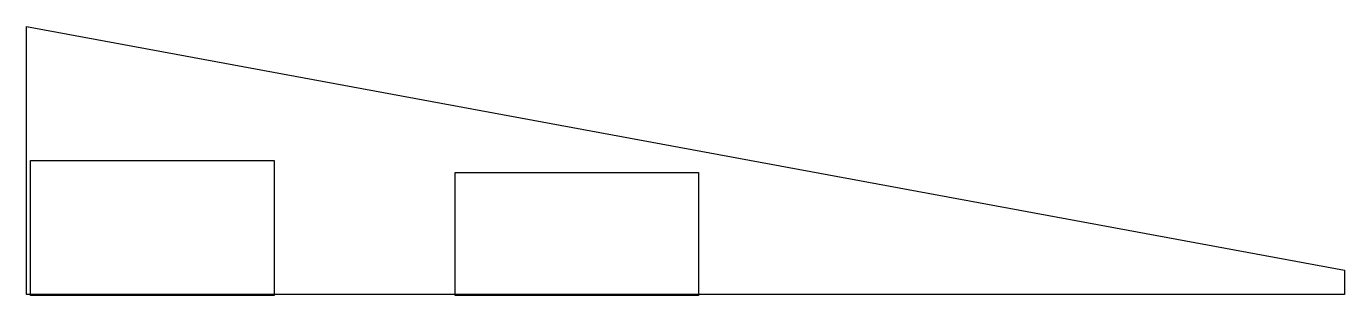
# Model space of a CAD drawing. Header units: millimetres. Extents: x 268 to 378, y 1025 to 1047.
import ezdxf

# ---------------------------------------------------------------- set-up
doc = ezdxf.new("R2010")
doc.units = ezdxf.units.MM
doc.layers.get('0').update_dxf_attribs({"linetype": 'CONTINUOUS'})

msp = doc.modelspace()

# ---------------------------------------------------------------- linework, layer by layer
for points in [[(268.3, 1025.1), (268.3, 1047.31), (377.64, 1027.1), (377.64, 1025.1)], [(288.84, 1025), (268.64, 1025), (268.64, 1036.2), (288.84, 1036.2)], [(324.06, 1035.2), (324.06, 1025), (303.86, 1025), (303.86, 1035.2)]]:
    msp.add_lwpolyline(points, close=True)

doc.saveas('drawing.dxf')
